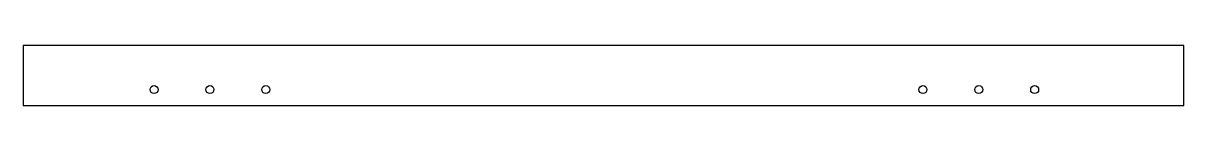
# Model space of a CAD drawing. Header units: millimetres. Extents: x 0 to 727, y 0 to 38.
import ezdxf

# ---------------------------------------------------------------- set-up
doc = ezdxf.new("R2010")
doc.units = ezdxf.units.MM
doc.layers.add('CUT', color=7, linetype='CONTINUOUS')

msp = doc.modelspace()

# ---------------------------------------------------------------- linework, layer by layer
at = {"layer": 'CUT'}
msp.add_lwpolyline([(0, 0), (727.2, 0), (727.2, 37.71), (0, 37.71)], close=True, dxfattribs=at)
for centre in [(81.99, 10), (116.99, 10), (151.99, 10), (563.76, 10), (598.76, 10), (633.76, 10)]:
    msp.add_circle(centre, 2.5, dxfattribs=at)

doc.saveas('drawing.dxf')
